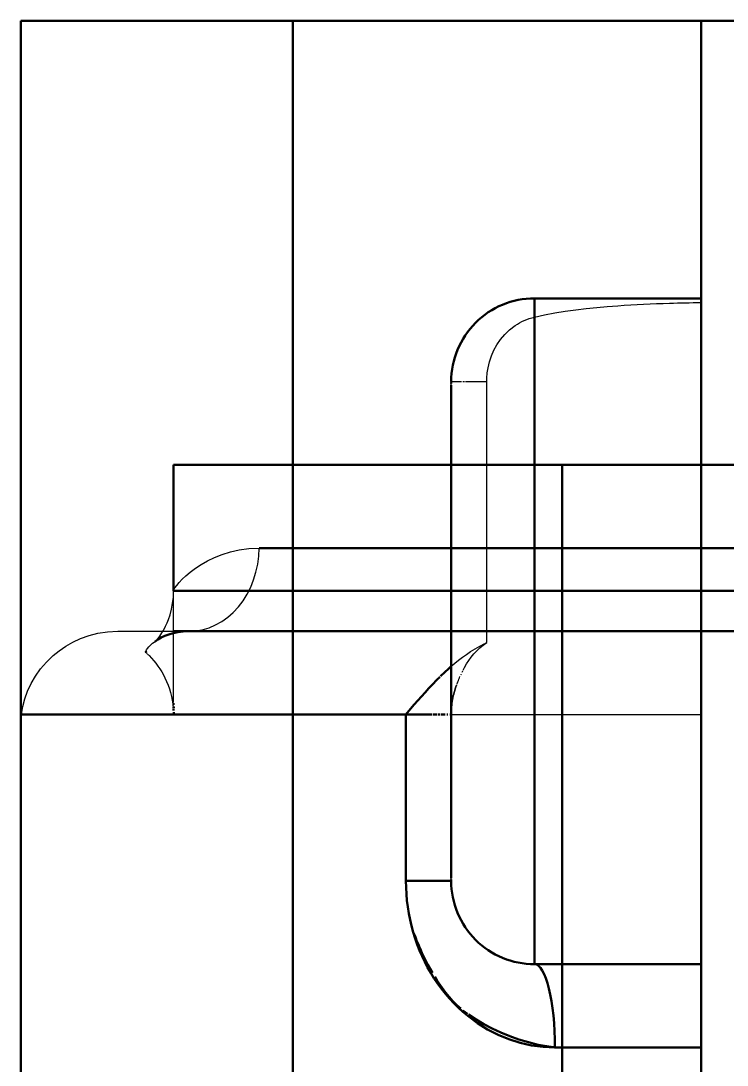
# Model space of a CAD drawing. Header units: millimetres. Extents: x -49 to 333, y -318 to 185.
# Drawn here: x 281.85 to 307.29, y 8.36 to 46 of the extents above; entities that cross this region are included whole.
import ezdxf

# ---------------------------------------------------------------- set-up
doc = ezdxf.new("R2010")
doc.units = ezdxf.units.MM
doc.layers.add('可见轮廓', color=7, linetype='Continuous', lineweight=50)
doc.layers.add('隐藏线', color=5, linetype='Continuous', lineweight=25)

msp = doc.modelspace()

# ---------------------------------------------------------------- linework, layer by layer
at = {"layer": '可见轮廓'}
for p, q in [((281.854, 46), (281.854, 46)), ((281.854, 46), (282.348, 46)), ((281.854, 33.5), (281.854, 46)), ((281.854, 21), (281.854, 46)), ((281.854, 46), (332.854, 46)), ((282.348, 46), (283.736, 46)), ((283.736, 46), (285.969, 46)), ((285.969, 46), (288.973, 46)), ((288.973, 46), (292.688, 46)), ((291.654, 24), (291.654, 46)), ((291.654, 46), (323.054, 46)), ((292.688, 46), (296.922, 46)), ((296.922, 46), (301.53, 46)), ((301.53, 46), (306.354, 46)), ((306.354, 36), (306.354, 46)), ((306.354, 46), (306.479, 46)), ((306.354, 46), (308.354, 46)), ((306.479, 46), (306.604, 46)), ((306.604, 46), (306.729, 46)), ((306.729, 46), (306.854, 46)), ((306.854, 46), (306.979, 46)), ((306.979, 46), (307.104, 46)), ((307.104, 46), (307.229, 46)), ((307.229, 46), (307.354, 46)), ((300.354, 36), (303.354, 36)), ((300.354, 35.755), (300.354, 36)), ((300.354, 35.069), (300.354, 35.755)), ((303.354, 36), (306.354, 36)), ((306.354, 35.85), (306.354, 36)), ((306.354, 12), (306.354, 36)), ((306.354, 35.324), (306.354, 36)), ((306.354, 35.974), (306.354, 35.993)), ((306.354, 35.942), (306.354, 35.974)), ((306.354, 35.942), (306.354, 35.898)), ((306.354, 35.841), (306.354, 35.898)), ((306.354, 33), (306.354, 35.85)), ((306.354, 35.841), (306.354, 35.771)), ((306.354, 35.69), (306.354, 35.771)), ((306.354, 35.69), (306.354, 35.596)), ((306.354, 35.596), (306.354, 34.927)), ((300.354, 33.966), (300.354, 35.069)), ((306.354, 34.927), (306.354, 33.974)), ((300.354, 32.485), (300.354, 33.966)), ((306.354, 33.974), (306.354, 32.759)), ((281.854, 21), (281.854, 33.5)), ((297.354, 32.998), (297.354, 33)), ((297.354, 32.949), (297.354, 32.967)), ((297.354, 32.926), (297.354, 32.949)), ((297.354, 32.459), (297.354, 32.869)), ((306.354, 32.759), (306.354, 31.312)), ((297.354, 31.797), (297.354, 32.459)), ((300.354, 30.659), (300.354, 32.485)), ((297.354, 30.901), (297.354, 31.797)), ((306.354, 31.312), (306.354, 29.658)), ((297.354, 29.798), (297.354, 30.901)), ((300.354, 28.585), (300.354, 30.659)), ((287.354, 30), (327.354, 30)), ((287.354, 25.456), (287.354, 30)), ((297.354, 28.506), (297.354, 29.798)), ((301.354, 30), (313.354, 30)), ((301.354, 24), (301.354, 30)), ((306.354, 29.658), (306.354, 27.857)), ((297.354, 27.082), (297.354, 28.506)), ((300.354, 26.339), (300.354, 28.585)), ((306.354, 25.955), (306.354, 27.857)), ((290.431, 27), (324.276, 27)), ((297.354, 25.566), (297.354, 27.082)), ((300.354, 24), (300.354, 26.339)), ((306.354, 25.955), (306.354, 24)), ((287.354, 25.456), (327.354, 25.456)), ((297.354, 24), (297.354, 25.566)), ((286.791, 23.704), (286.908, 23.77)), ((286.908, 23.77), (287.039, 23.831)), ((287.039, 23.831), (287.183, 23.886)), ((287.183, 23.886), (287.341, 23.933)), ((287.341, 23.933), (287.512, 23.969)), ((287.354, 24), (327.354, 24)), ((287.512, 23.969), (287.696, 23.992)), ((287.696, 23.992), (287.893, 24)), ((287.893, 24), (326.815, 24)), ((291.654, 2), (291.654, 24)), ((297.354, 22.434), (297.354, 24)), ((300.354, 21.661), (300.354, 24)), ((301.354, 24), (313.354, 24)), ((301.354, 2), (301.354, 24)), ((306.354, 24), (306.479, 24)), ((306.354, 23.812), (306.354, 24)), ((306.354, 23.624), (306.354, 23.812)), ((306.479, 24), (306.604, 24)), ((306.604, 24), (306.729, 24)), ((306.729, 24), (306.854, 24)), ((306.854, 24), (306.979, 24)), ((306.979, 24), (307.104, 24)), ((307.104, 24), (307.229, 24)), ((307.229, 24), (307.354, 24)), ((286.688, 23.636), (286.791, 23.704)), ((306.354, 23.436), (306.354, 23.624)), ((306.354, 23.249), (306.354, 23.436)), ((286.358, 23.282), (286.361, 23.228)), ((306.354, 23.061), (306.354, 23.249)), ((306.354, 22.874), (306.354, 23.061)), ((297.168, 22.57), (297.204, 22.604)), ((297.204, 22.604), (297.241, 22.637)), ((297.241, 22.637), (297.278, 22.67)), ((297.278, 22.67), (297.316, 22.703)), ((297.316, 22.703), (297.354, 22.737)), ((306.354, 22.687), (306.354, 22.874)), ((306.354, 22.5), (306.354, 22.687)), ((296.686, 22.094), (296.828, 22.241)), ((296.828, 22.241), (296.857, 22.27)), ((296.857, 22.27), (296.885, 22.299)), ((296.885, 22.299), (296.914, 22.327)), ((296.914, 22.327), (296.943, 22.356)), ((296.972, 22.384), (297.002, 22.413)), ((297.002, 22.413), (297.031, 22.442)), ((297.031, 22.442), (297.061, 22.47)), ((297.061, 22.47), (297.096, 22.504)), ((297.096, 22.504), (297.132, 22.537)), ((297.132, 22.537), (297.168, 22.57)), ((297.354, 20.918), (297.354, 22.434)), ((306.354, 20.761), (306.354, 22.5)), ((296.413, 21.799), (296.547, 21.947)), ((296.547, 21.947), (296.686, 22.094)), ((296.023, 21.355), (296.152, 21.505)), ((296.152, 21.505), (296.281, 21.652)), ((296.281, 21.652), (296.413, 21.799)), ((300.354, 19.415), (300.354, 21.661)), ((287.345, 21.202), (287.348, 21.173)), ((287.348, 21.173), (287.351, 21.144)), ((287.354, 21.404), (287.355, 21.346)), ((287.356, 21.288), (287.358, 21.231)), ((287.357, 21.087), (287.361, 21.058)), ((295.722, 21), (295.893, 21.202)), ((295.893, 21.202), (296.023, 21.355)), ((281.854, 21), (281.972, 21)), ((281.854, 11.5), (281.854, 21)), ((281.854, 2), (281.854, 21)), ((281.972, 21), (282.305, 21)), ((282.305, 21), (282.852, 21)), ((282.852, 21), (283.608, 21)), ((283.608, 21), (284.583, 21)), ((284.583, 21), (285.751, 21)), ((285.751, 21), (287.104, 21)), ((287.104, 21), (288.629, 21)), ((287.361, 21.058), (287.365, 21.029)), ((287.365, 21.029), (287.369, 21)), ((288.629, 21), (289.407, 21)), ((289.407, 21), (290.219, 21)), ((290.219, 21), (291.064, 21)), ((291.064, 21), (291.939, 21)), ((291.939, 21), (292.845, 21)), ((292.845, 21), (293.779, 21)), ((293.779, 21), (294.739, 21)), ((294.739, 21), (295.722, 21)), ((295.722, 21), (295.849, 21)), ((295.722, 18), (295.722, 21)), ((295.849, 21), (295.972, 21)), ((295.972, 21), (296.092, 21)), ((296.092, 21), (296.208, 21)), ((296.208, 21), (296.319, 21)), ((296.319, 21), (296.426, 21)), ((296.426, 21), (296.528, 21)), ((296.528, 21), (296.625, 21)), ((296.625, 21), (296.664, 21)), ((296.703, 21), (296.741, 21)), ((296.741, 21), (296.777, 21)), ((296.777, 21), (296.813, 21)), ((296.813, 21), (296.848, 21)), ((296.881, 21), (296.914, 21)), ((296.914, 21), (296.956, 21)), ((296.996, 21), (297.035, 21)), ((297.035, 21), (297.071, 21)), ((297.071, 21), (297.105, 21)), ((297.105, 21), (297.137, 21)), ((297.195, 21), (297.214, 21)), ((297.214, 21), (297.232, 21)), ((297.303, 21), (297.314, 21)), ((297.314, 21), (297.323, 21)), ((297.354, 19.494), (297.354, 20.918)), ((306.354, 19.094), (306.354, 20.761)), ((297.354, 18.202), (297.354, 19.494)), ((300.354, 17.341), (300.354, 19.415)), ((306.354, 17.532), (306.354, 19.094)), ((297.354, 17.099), (297.354, 18.202)), ((295.722, 15), (295.722, 18)), ((300.354, 15.515), (300.354, 17.341)), ((306.354, 16.107), (306.354, 17.532)), ((297.354, 16.203), (297.354, 17.099)), ((297.354, 15.541), (297.354, 16.203)), ((306.354, 14.865), (306.354, 16.107)), ((297.354, 15.131), (297.354, 15.541)), ((300.354, 14.034), (300.354, 15.515)), ((297.354, 15.101), (297.354, 15.131)), ((295.722, 15), (295.727, 14.765)), ((295.722, 15), (295.902, 15)), ((295.727, 14.765), (295.739, 14.53)), ((295.902, 15), (296.074, 15)), ((296.074, 15), (296.239, 15)), ((296.239, 15), (296.394, 15)), ((296.394, 15), (296.54, 15)), ((296.54, 15), (296.675, 15)), ((296.675, 15), (296.8, 15)), ((296.8, 15), (296.914, 15)), ((296.914, 15), (297.015, 15)), ((297.015, 15), (297.103, 15)), ((297.103, 15), (297.179, 15)), ((297.179, 15), (297.242, 15)), ((297.242, 15), (297.29, 15)), ((297.29, 15), (297.325, 15)), ((297.354, 15.033), (297.354, 15.051)), ((297.354, 15.019), (297.354, 15.033)), ((306.354, 13.821), (306.354, 14.865)), ((295.739, 14.53), (295.761, 14.296)), ((295.761, 14.296), (295.79, 14.063)), ((295.79, 14.063), (295.827, 13.833)), ((300.354, 12.931), (300.354, 14.034)), ((295.827, 13.833), (295.872, 13.604)), ((295.872, 13.604), (295.925, 13.378)), ((306.354, 12.995), (306.354, 13.821)), ((295.925, 13.378), (295.986, 13.155)), ((295.986, 13.155), (296.054, 12.932)), ((295.986, 13.155), (296.02, 13.083)), ((296.02, 13.083), (296.05, 13.009)), ((296.05, 13.009), (296.079, 12.934)), ((296.054, 12.932), (296.13, 12.714)), ((296.079, 12.934), (296.109, 12.86)), ((296.109, 12.86), (296.139, 12.786)), ((300.354, 12.245), (300.354, 12.931)), ((306.354, 12.404), (306.354, 12.995)), ((296.13, 12.714), (296.214, 12.499)), ((296.139, 12.786), (296.17, 12.712)), ((296.17, 12.712), (296.201, 12.638)), ((296.201, 12.638), (296.233, 12.564)), ((296.214, 12.499), (296.304, 12.289)), ((296.233, 12.564), (296.299, 12.416)), ((296.299, 12.416), (296.368, 12.268)), ((296.304, 12.289), (296.401, 12.084)), ((296.368, 12.268), (296.44, 12.121)), ((296.401, 12.084), (296.505, 11.884)), ((296.44, 12.121), (296.516, 11.975)), ((300.354, 12), (300.354, 12.245)), ((306.354, 12.31), (306.354, 12.404)), ((306.354, 12.229), (306.354, 12.31)), ((306.354, 12.159), (306.354, 12.229)), ((306.354, 12.102), (306.354, 12.159)), ((306.354, 12.058), (306.354, 12.102)), ((306.354, 12.026), (306.354, 12.058)), ((296.505, 11.884), (296.616, 11.689)), ((296.516, 11.975), (296.594, 11.83)), ((296.594, 11.83), (296.676, 11.687)), ((296.616, 11.689), (296.733, 11.5)), ((300.354, 12), (300.426, 11.986)), ((300.354, 12), (303.354, 12)), ((300.426, 11.986), (300.498, 11.942)), ((300.498, 11.942), (300.568, 11.871)), ((300.568, 11.871), (300.636, 11.772)), ((300.636, 11.772), (300.701, 11.646)), ((303.354, 12), (306.354, 12)), ((306.354, 12), (306.354, 12.007)), ((306.354, 11.939), (306.354, 11.984)), ((306.354, 11.867), (306.354, 11.939)), ((306.354, 11.772), (306.354, 11.867)), ((306.354, 11.647), (306.354, 11.772)), ((281.854, 2), (281.854, 11.5)), ((296.733, 11.5), (296.863, 11.305)), ((296.762, 11.544), (296.852, 11.403)), ((296.852, 11.403), (296.908, 11.318)), ((296.863, 11.305), (297, 11.117)), ((296.908, 11.318), (296.967, 11.233)), ((300.701, 11.646), (300.763, 11.494)), ((300.763, 11.494), (300.821, 11.319)), ((300.821, 11.319), (300.875, 11.121)), ((306.354, 11.492), (306.354, 11.647)), ((306.354, 11.313), (306.354, 11.492)), ((306.354, 11.121), (306.354, 11.313)), ((296.967, 11.233), (297.027, 11.148)), ((297, 11.117), (297.144, 10.936)), ((297.027, 11.148), (297.088, 11.065)), ((297.088, 11.065), (297.151, 10.982)), ((297.144, 10.936), (297.294, 10.761)), ((297.151, 10.982), (297.216, 10.9)), ((300.875, 11.121), (300.924, 10.903)), ((306.354, 10.907), (306.354, 11.121)), ((297.216, 10.9), (297.283, 10.819)), ((297.283, 10.819), (297.353, 10.738)), ((297.294, 10.761), (297.449, 10.594)), ((297.353, 10.738), (297.417, 10.668)), ((297.417, 10.668), (297.484, 10.598)), ((297.449, 10.594), (297.61, 10.434)), ((297.484, 10.598), (297.553, 10.53)), ((300.924, 10.903), (300.967, 10.667)), ((300.967, 10.667), (301.004, 10.414)), ((306.354, 10.665), (306.354, 10.907)), ((306.354, 10.408), (306.354, 10.665)), ((297.553, 10.53), (297.625, 10.463)), ((297.61, 10.434), (297.777, 10.282)), ((297.625, 10.463), (297.7, 10.398)), ((297.777, 10.335), (297.856, 10.274)), ((297.777, 10.282), (297.949, 10.137)), ((297.856, 10.274), (297.938, 10.213)), ((297.938, 10.213), (297.943, 10.21)), ((297.979, 10.185), (298.25, 10.005)), ((301.004, 10.414), (301.035, 10.148)), ((306.354, 10.148), (306.354, 10.408)), ((297.949, 10.137), (298.297, 9.879)), ((298.25, 10.005), (298.534, 9.836)), ((298.297, 9.879), (298.662, 9.652)), ((298.534, 9.836), (298.832, 9.68)), ((301.035, 10.148), (301.059, 9.871)), ((301.059, 9.871), (301.077, 9.585)), ((306.354, 9.877), (306.354, 10.148)), ((306.354, 9.585), (306.354, 9.877)), ((298.662, 9.652), (299.042, 9.457)), ((298.832, 9.68), (299.141, 9.535)), ((299.042, 9.457), (299.434, 9.295)), ((299.141, 9.535), (299.462, 9.404)), ((301.077, 9.585), (301.087, 9.294)), ((306.354, 9.288), (306.354, 9.585)), ((299.434, 9.295), (299.837, 9.168)), ((299.462, 9.404), (299.795, 9.287)), ((299.795, 9.287), (300.137, 9.185)), ((299.837, 9.168), (300.249, 9.075)), ((300.137, 9.185), (300.49, 9.1)), ((300.249, 9.075), (300.667, 9.019)), ((300.49, 9.1), (300.566, 9.084)), ((300.566, 9.084), (300.643, 9.069)), ((300.643, 9.069), (300.72, 9.055)), ((300.72, 9.055), (300.798, 9.042)), ((300.798, 9.042), (300.876, 9.029)), ((301.087, 9.294), (301.091, 9)), ((306.354, 9), (306.354, 9.288)), ((300.667, 9.019), (301.091, 9)), ((300.876, 9.029), (300.954, 9.018)), ((300.954, 9.018), (301.029, 9.008)), ((301.029, 9.008), (301.091, 9)), ((301.091, 9), (301.421, 9)), ((301.421, 9), (301.751, 9)), ((301.751, 9), (302.083, 9)), ((302.083, 9), (302.416, 9)), ((302.416, 9), (302.749, 9)), ((302.749, 9), (303.084, 9)), ((303.084, 9), (303.419, 9)), ((303.419, 9), (303.755, 9)), ((303.755, 9), (304.078, 9)), ((304.078, 9), (304.402, 9)), ((304.402, 9), (304.726, 9)), ((304.726, 9), (305.051, 9)), ((305.051, 9), (305.376, 9)), ((305.376, 9), (305.702, 9)), ((305.702, 9), (306.028, 9)), ((306.028, 9), (306.354, 9)), ((306.354, 2), (306.354, 9))]:
    msp.add_line(p, q, dxfattribs=at)
for centre, start, end in [((300.354, 33), 90, 135), ((300.354, 33), 90, 135), ((300.354, 33), 135, 180), ((300.354, 33), 135, 180), ((300.354, 15), 180, -135), ((300.354, 15), -135, -90)]:
    msp.add_arc(centre, 3, start, end, dxfattribs=at)
at = {"layer": '隐藏线'}
for p, q in [((281.854, 46), (282.375, 46)), ((282.375, 46), (283.835, 46)), ((283.835, 46), (286.18, 46)), ((286.18, 46), (289.326, 46)), ((289.326, 46), (293.207, 46)), ((291.654, 46), (291.949, 46)), ((291.654, 46), (291.654, 46)), ((291.654, 35), (291.654, 46)), ((291.949, 46), (292.776, 46)), ((292.776, 46), (294.109, 46)), ((293.207, 46), (297.613, 46)), ((294.109, 46), (295.904, 46)), ((295.904, 46), (298.129, 46)), ((297.613, 46), (302.386, 46)), ((298.129, 46), (300.669, 46)), ((300.669, 46), (303.441, 46)), ((302.386, 46), (307.354, 46)), ((303.441, 46), (306.354, 46)), ((306.354, 35), (306.354, 46)), ((300.354, 35.956), (300.354, 35.975)), ((300.354, 35.931), (300.354, 35.956)), ((300.354, 35.866), (300.354, 35.901)), ((300.354, 35.826), (300.354, 35.866)), ((300.354, 35.78), (300.354, 35.826)), ((300.354, 35.729), (300.354, 35.78)), ((303.587, 35.751), (303.82, 35.765)), ((303.82, 35.765), (304.053, 35.778)), ((304.053, 35.778), (304.286, 35.79)), ((304.286, 35.79), (304.519, 35.801)), ((304.519, 35.801), (304.753, 35.81)), ((304.753, 35.81), (304.986, 35.818)), ((304.986, 35.818), (305.22, 35.826)), ((305.22, 35.826), (305.361, 35.83)), ((305.361, 35.83), (305.502, 35.834)), ((305.502, 35.834), (305.644, 35.837)), ((305.644, 35.837), (305.785, 35.84)), ((305.785, 35.84), (305.927, 35.843)), ((305.927, 35.843), (306.069, 35.846)), ((306.069, 35.846), (306.211, 35.848)), ((306.211, 35.848), (306.354, 35.85)), ((306.354, 35.85), (306.354, 36)), ((306.354, 35.997), (306.354, 36)), ((306.354, 35.941), (306.354, 35.962)), ((306.354, 35.915), (306.354, 35.941)), ((306.354, 35.85), (306.354, 35.885)), ((306.354, 35.782), (306.354, 35.85)), ((306.354, 22.5), (306.354, 35.85)), ((306.354, 35.703), (306.354, 35.782)), ((300.354, 35.674), (300.354, 35.729)), ((300.354, 35.613), (300.354, 35.674)), ((300.354, 35.548), (300.354, 35.613)), ((300.354, 35.477), (300.354, 35.548)), ((300.354, 35.403), (300.354, 35.477)), ((300.354, 35.324), (300.719, 35.403)), ((300.354, 35.324), (300.354, 35.403)), ((300.719, 35.403), (301.089, 35.472)), ((301.089, 35.472), (301.462, 35.533)), ((301.462, 35.533), (301.838, 35.586)), ((301.838, 35.586), (302.215, 35.631)), ((302.215, 35.631), (302.594, 35.671)), ((302.594, 35.671), (302.974, 35.705)), ((302.974, 35.705), (303.354, 35.735)), ((303.354, 35.735), (303.587, 35.751)), ((306.354, 35.612), (306.354, 35.703)), ((306.354, 35.51), (306.354, 35.612)), ((306.354, 35.397), (306.354, 35.51)), ((306.354, 35.274), (306.354, 35.397)), ((299.459, 34.868), (299.66, 35.02)), ((299.66, 35.02), (299.737, 35.07)), ((299.737, 35.07), (299.816, 35.117)), ((299.816, 35.117), (299.899, 35.16)), ((299.899, 35.16), (299.985, 35.2)), ((299.985, 35.2), (300.074, 35.237)), ((300.074, 35.237), (300.165, 35.27)), ((300.165, 35.27), (300.258, 35.299)), ((300.258, 35.299), (300.354, 35.324)), ((306.354, 35.142), (306.354, 35.274)), ((306.354, 35), (306.354, 35.142)), ((291.654, 24), (291.654, 35)), ((299.13, 34.517), (299.283, 34.699)), ((299.283, 34.699), (299.459, 34.868)), ((306.354, 34.788), (306.354, 35)), ((306.354, 24), (306.354, 35)), ((306.354, 34.561), (306.354, 34.788)), ((298.89, 34.127), (298.999, 34.326)), ((298.999, 34.326), (299.13, 34.517)), ((306.354, 34.321), (306.354, 34.561)), ((306.354, 34.07), (306.354, 34.321)), ((298.73, 33.713), (298.8, 33.922)), ((298.8, 33.922), (298.89, 34.127)), ((306.354, 33.811), (306.354, 34.07)), ((298.668, 33.438), (298.679, 33.5)), ((298.679, 33.5), (298.73, 33.713)), ((306.354, 33.544), (306.354, 33.811)), ((306.354, 33.273), (306.354, 33.544)), ((298.632, 33.063), (298.634, 33.125)), ((298.634, 33.125), (298.638, 33.188)), ((298.638, 33.188), (298.643, 33.251)), ((298.643, 33.251), (298.65, 33.313)), ((298.65, 33.313), (298.658, 33.376)), ((298.658, 33.376), (298.668, 33.438)), ((306.354, 33), (306.354, 33.273)), ((297.354, 27), (297.354, 33)), ((297.376, 33), (297.403, 33)), ((297.403, 33), (297.44, 33)), ((297.44, 33), (297.488, 33)), ((297.488, 33), (297.546, 33)), ((297.546, 33), (297.614, 33)), ((297.614, 33), (297.692, 33)), ((297.692, 33), (297.719, 33)), ((297.774, 33), (297.803, 33)), ((297.803, 33), (297.832, 33)), ((297.863, 33), (297.895, 33)), ((297.895, 33), (297.927, 33)), ((297.927, 33), (298.002, 33)), ((298.002, 33), (298.081, 33)), ((298.081, 33), (298.164, 33)), ((298.164, 33), (298.25, 33)), ((298.25, 33), (298.341, 33)), ((298.341, 33), (298.434, 33)), ((298.434, 33), (298.531, 33)), ((298.531, 33), (298.631, 33)), ((298.631, 33), (298.632, 33.063)), ((298.631, 27), (298.631, 33)), ((306.354, 24), (306.354, 33)), ((287.354, 27), (287.354, 30)), ((287.354, 27.728), (287.354, 30)), ((287.354, 30), (287.761, 30)), ((287.761, 30), (288.905, 30)), ((288.905, 30), (290.744, 30)), ((290.744, 30), (293.212, 30)), ((293.212, 30), (296.256, 30)), ((296.256, 30), (299.712, 30)), ((299.712, 30), (303.456, 30)), ((301.354, 30), (301.476, 30)), ((301.354, 27), (301.354, 30)), ((301.476, 30), (301.819, 30)), ((301.819, 30), (302.371, 30)), ((302.371, 30), (303.111, 30)), ((303.111, 30), (304.025, 30)), ((303.456, 30), (307.354, 30)), ((304.025, 30), (305.061, 30)), ((305.061, 30), (306.185, 30)), ((306.185, 30), (307.354, 30)), ((287.354, 27), (287.354, 27.728)), ((287.354, 24), (287.354, 27)), ((287.354, 25.456), (287.354, 27)), ((288.826, 26.662), (289.101, 26.772)), ((289.101, 26.772), (289.4, 26.866)), ((289.4, 26.866), (289.721, 26.937)), ((289.721, 26.937), (290.065, 26.984)), ((290.065, 26.984), (290.431, 27)), ((290.419, 26.706), (290.431, 27)), ((297.354, 24), (297.354, 27)), ((297.354, 26.939), (297.354, 27)), ((297.354, 26.993), (297.354, 27)), ((297.354, 27), (301.854, 27)), ((297.354, 26.767), (297.354, 26.939)), ((297.354, 26.893), (297.354, 26.939)), ((297.354, 26.761), (297.354, 26.833)), ((297.354, 26.492), (297.354, 26.767)), ((297.354, 26.677), (297.354, 26.761)), ((298.631, 23.598), (298.631, 27)), ((301.354, 24), (301.354, 27)), ((301.854, 27), (306.354, 27)), ((306.354, 26.939), (306.354, 27)), ((306.354, 27), (306.354, 26.939)), ((306.354, 26.767), (306.354, 26.939)), ((306.354, 26.492), (306.354, 26.767)), ((306.354, 26.767), (306.354, 26.492)), ((288.138, 26.272), (288.344, 26.408)), ((288.344, 26.408), (288.573, 26.539)), ((288.573, 26.539), (288.826, 26.662)), ((290.322, 26.129), (290.383, 26.415)), ((290.383, 26.415), (290.419, 26.706)), ((297.354, 26.58), (297.354, 26.677)), ((297.354, 26.36), (297.354, 26.58)), ((297.354, 26.121), (297.354, 26.492)), ((297.354, 26.101), (297.354, 26.36)), ((306.354, 26.121), (306.354, 26.492)), ((287.662, 25.873), (287.797, 26.001)), ((287.797, 26.001), (287.956, 26.135)), ((287.956, 26.135), (288.138, 26.272)), ((290.238, 25.852), (290.322, 26.129)), ((297.354, 25.665), (297.354, 26.121)), ((297.354, 25.808), (297.354, 26.101)), ((306.354, 25.665), (306.354, 26.121)), ((306.354, 26.121), (306.354, 25.665)), ((287.404, 25.565), (287.465, 25.652)), ((287.465, 25.652), (287.552, 25.756)), ((287.552, 25.756), (287.662, 25.873)), ((290.132, 25.586), (290.238, 25.852)), ((297.354, 25.485), (297.354, 25.808)), ((297.354, 25.146), (297.354, 25.665)), ((306.354, 25.146), (306.354, 25.665)), ((287.32, 25.011), (287.345, 25.231)), ((287.345, 25.231), (287.354, 25.456)), ((287.354, 25.456), (287.366, 25.498)), ((287.354, 25.327), (287.354, 25.456)), ((287.354, 25.195), (287.354, 25.327)), ((287.366, 25.498), (287.404, 25.565)), ((289.855, 25.097), (290.004, 25.333)), ((290.004, 25.333), (290.132, 25.586)), ((297.354, 25.135), (297.354, 25.485)), ((287.28, 24.797), (287.32, 25.011)), ((287.354, 25.058), (287.354, 25.195)), ((287.354, 24.917), (287.354, 25.058)), ((287.354, 24.772), (287.354, 24.917)), ((289.503, 24.681), (289.688, 24.879)), ((289.688, 24.879), (289.855, 25.097)), ((297.354, 24.585), (297.354, 25.146)), ((297.354, 24.767), (297.354, 25.135)), ((306.354, 24.585), (306.354, 25.146)), ((287.166, 24.419), (287.226, 24.594)), ((287.226, 24.594), (287.28, 24.797)), ((287.354, 24.624), (287.354, 24.772)), ((287.354, 24.472), (287.354, 24.624)), ((287.354, 24.316), (287.354, 24.472)), ((289.09, 24.354), (289.303, 24.506)), ((289.303, 24.506), (289.503, 24.681)), ((297.354, 24.387), (297.354, 24.767)), ((297.354, 24), (297.354, 24.585)), ((306.354, 24), (306.354, 24.585)), ((286.978, 24.019), (287.022, 24.099)), ((287.022, 24.099), (287.065, 24.185)), ((287.065, 24.185), (287.099, 24.256)), ((287.099, 24.256), (287.121, 24.308)), ((287.121, 24.308), (287.144, 24.363)), ((287.144, 24.363), (287.166, 24.419)), ((287.354, 24.278), (287.354, 24.316)), ((287.354, 24.238), (287.354, 24.278)), ((287.354, 24.199), (287.354, 24.238)), ((287.354, 24.12), (287.354, 24.16)), ((287.354, 24.08), (287.354, 24.12)), ((288.388, 24.058), (288.63, 24.129)), ((288.63, 24.129), (288.864, 24.228)), ((288.864, 24.228), (289.09, 24.354)), ((297.354, 24), (297.354, 24.387)), ((283.726, 23.606), (284.005, 23.735)), ((284.005, 23.735), (284.307, 23.843)), ((284.307, 23.843), (284.63, 23.926)), ((284.63, 23.926), (284.976, 23.981)), ((284.976, 23.981), (285.343, 24)), ((285.343, 24), (287.211, 24)), ((285.343, 24), (286.618, 24)), ((286.618, 24), (287.619, 24)), ((286.748, 23.684), (286.853, 23.822)), ((286.793, 23.695), (286.824, 23.715)), ((286.824, 23.715), (286.914, 23.766)), ((286.853, 23.822), (286.936, 23.949)), ((286.914, 23.766), (287.023, 23.82)), ((286.936, 23.949), (286.978, 24.019)), ((287.023, 23.82), (287.137, 23.867)), ((287.137, 23.867), (287.258, 23.909)), ((287.211, 24), (289.412, 24)), ((287.258, 23.909), (287.393, 23.944)), ((287.354, 24.04), (287.354, 24.08)), ((287.354, 24), (287.354, 24.04)), ((287.354, 24), (287.761, 24)), ((287.354, 22.731), (287.354, 24)), ((287.354, 23.913), (287.354, 23.957)), ((287.354, 23.869), (287.354, 23.913)), ((287.354, 23.825), (287.354, 23.869)), ((287.354, 23.781), (287.354, 23.825)), ((287.354, 23.737), (287.354, 23.781)), ((287.354, 23.692), (287.354, 23.737)), ((287.393, 23.944), (287.541, 23.973)), ((287.541, 23.973), (287.707, 23.993)), ((287.619, 24), (287.893, 24)), ((287.707, 23.993), (287.893, 24)), ((287.761, 24), (288.905, 24)), ((287.893, 24), (288.142, 24.014)), ((287.893, 24), (289.598, 24)), ((288.142, 24.014), (288.388, 24.058)), ((288.905, 24), (290.744, 24)), ((289.412, 24), (291.91, 24)), ((289.598, 24), (291.577, 24)), ((290.744, 24), (293.212, 24)), ((291.577, 24), (293.802, 24)), ((291.654, 24), (291.949, 24)), ((291.654, 13), (291.654, 24)), ((291.91, 24), (294.666, 24)), ((291.949, 24), (292.776, 24)), ((292.776, 24), (294.109, 24)), ((293.212, 24), (296.256, 24)), ((293.802, 24), (296.24, 24)), ((294.109, 24), (295.904, 24)), ((294.666, 24), (297.651, 24)), ((295.904, 24), (298.129, 24)), ((296.24, 24), (298.864, 24)), ((296.256, 24), (299.712, 24)), ((297.354, 21), (297.354, 24)), ((297.354, 23.613), (297.354, 24)), ((297.354, 23.415), (297.354, 24)), ((297.651, 24), (300.793, 24)), ((298.129, 24), (300.669, 24)), ((298.864, 24), (301.619, 24)), ((299.712, 24), (303.456, 24)), ((300.669, 24), (303.441, 24)), ((300.793, 24), (304.045, 24)), ((301.354, 24), (301.476, 24)), ((301.354, 13), (301.354, 24)), ((301.476, 24), (301.819, 24)), ((301.619, 24), (304.463, 24)), ((301.819, 24), (302.371, 24)), ((302.371, 24), (303.111, 24)), ((303.111, 24), (304.025, 24)), ((303.441, 24), (306.354, 24)), ((303.456, 24), (307.354, 24)), ((304.025, 24), (305.061, 24)), ((304.045, 24), (307.354, 24)), ((304.463, 24), (307.354, 24)), ((305.061, 24), (306.185, 24)), ((306.185, 24), (307.354, 24)), ((306.354, 18.925), (306.354, 24)), ((306.354, 23.804), (306.354, 24)), ((306.354, 23.608), (306.354, 23.804)), ((283.23, 23.297), (283.468, 23.459)), ((283.468, 23.459), (283.726, 23.606)), ((286.378, 23.326), (286.412, 23.378)), ((286.412, 23.378), (286.46, 23.437)), ((286.46, 23.437), (286.522, 23.501)), ((286.522, 23.501), (286.598, 23.568)), ((286.598, 23.568), (286.688, 23.636)), ((286.682, 23.613), (286.697, 23.627)), ((286.692, 23.622), (286.704, 23.631)), ((286.697, 23.627), (286.748, 23.684)), ((286.704, 23.631), (286.721, 23.644)), ((286.721, 23.644), (286.741, 23.659)), ((286.741, 23.659), (286.765, 23.676)), ((287.354, 23.648), (287.354, 23.692)), ((287.354, 23.59), (287.354, 23.648)), ((287.354, 23.533), (287.354, 23.59)), ((287.354, 23.475), (287.354, 23.533)), ((287.354, 23.417), (287.354, 23.475)), ((287.354, 23.359), (287.354, 23.417)), ((287.354, 23.3), (287.354, 23.359)), ((297.354, 23.233), (297.354, 23.613)), ((297.354, 22.854), (297.354, 23.415)), ((298.053, 23.27), (298.214, 23.371)), ((298.214, 23.371), (298.383, 23.469)), ((298.272, 23.298), (298.383, 23.404)), ((298.383, 23.469), (298.559, 23.563)), ((298.383, 23.404), (298.503, 23.505)), ((298.503, 23.505), (298.631, 23.598)), ((298.586, 23.576), (298.595, 23.581)), ((298.595, 23.581), (298.604, 23.585)), ((298.622, 23.594), (298.631, 23.598)), ((306.354, 23.415), (306.354, 23.608)), ((306.354, 23.224), (306.354, 23.415)), ((282.771, 22.889), (283.012, 23.121)), ((283.012, 23.121), (283.23, 23.297)), ((286.353, 23.249), (286.358, 23.282)), ((286.358, 23.282), (286.378, 23.326)), ((286.376, 23.215), (286.39, 23.202)), ((286.39, 23.202), (286.404, 23.189)), ((286.418, 23.175), (286.432, 23.162)), ((286.432, 23.162), (286.446, 23.149)), ((286.46, 23.135), (286.474, 23.121)), ((286.474, 23.121), (286.559, 23.032)), ((286.559, 23.032), (286.64, 22.94)), ((287.354, 23.241), (287.354, 23.3)), ((287.354, 23.182), (287.354, 23.241)), ((287.354, 23.126), (287.354, 23.182)), ((287.354, 23.07), (287.354, 23.126)), ((287.354, 23.014), (287.354, 23.07)), ((287.354, 22.958), (287.354, 23.014)), ((297.354, 22.865), (297.354, 23.233)), ((297.616, 22.954), (297.755, 23.061)), ((297.755, 23.061), (297.901, 23.166)), ((297.901, 23.166), (298.053, 23.27)), ((297.988, 22.948), (298.075, 23.069)), ((298.075, 23.069), (298.17, 23.186)), ((298.17, 23.186), (298.272, 23.298)), ((306.354, 23.036), (306.354, 23.224)), ((306.354, 22.852), (306.354, 23.036)), ((282.375, 22.386), (282.559, 22.643)), ((282.559, 22.643), (282.771, 22.889)), ((286.64, 22.94), (286.718, 22.845)), ((286.718, 22.845), (286.792, 22.746)), ((286.792, 22.746), (286.861, 22.644)), ((286.861, 22.644), (286.926, 22.54)), ((287.354, 22.901), (287.354, 22.958)), ((287.354, 22.845), (287.354, 22.901)), ((287.354, 22.788), (287.354, 22.845)), ((287.354, 22.731), (287.354, 22.788)), ((287.354, 22.575), (287.354, 22.731)), ((287.354, 21.461), (287.354, 22.731)), ((297.354, 22.515), (297.354, 22.865)), ((297.354, 22.335), (297.354, 22.854)), ((297.354, 22.737), (297.483, 22.846)), ((297.483, 22.846), (297.616, 22.954)), ((297.781, 22.599), (297.794, 22.624)), ((297.794, 22.624), (297.808, 22.649)), ((297.808, 22.649), (297.821, 22.675)), ((297.821, 22.675), (297.835, 22.7)), ((297.835, 22.7), (297.908, 22.824)), ((297.908, 22.824), (297.988, 22.948)), ((306.354, 22.673), (306.354, 22.852)), ((306.354, 22.5), (306.354, 22.673)), ((282.22, 22.119), (282.375, 22.386)), ((286.926, 22.54), (286.987, 22.433)), ((286.987, 22.433), (287.044, 22.324)), ((287.044, 22.324), (287.104, 22.194)), ((287.354, 22.419), (287.354, 22.575)), ((287.354, 22.261), (287.354, 22.419)), ((287.354, 22.102), (287.354, 22.261)), ((297.354, 22.192), (297.354, 22.515)), ((297.354, 21.879), (297.354, 22.335)), ((297.593, 22.178), (297.611, 22.223)), ((297.611, 22.223), (297.629, 22.269)), ((297.629, 22.269), (297.649, 22.316)), ((297.649, 22.316), (297.67, 22.365)), ((297.697, 22.425), (297.702, 22.436)), ((297.702, 22.436), (297.707, 22.446)), ((297.707, 22.446), (297.712, 22.457)), ((297.744, 22.525), (297.756, 22.549)), ((297.756, 22.549), (297.768, 22.574)), ((306.354, 18.925), (306.354, 22.5)), ((306.354, 22.175), (306.354, 22.5)), ((281.993, 21.566), (282.093, 21.845)), ((282.093, 21.845), (282.22, 22.119)), ((287.104, 22.194), (287.157, 22.062)), ((287.157, 22.062), (287.204, 21.928)), ((287.204, 21.928), (287.245, 21.791)), ((287.354, 21.943), (287.354, 22.102)), ((287.354, 21.783), (287.354, 21.943)), ((297.354, 21.899), (297.354, 22.192)), ((297.354, 21.64), (297.354, 21.899)), ((297.354, 21.508), (297.354, 21.879)), ((297.462, 21.799), (297.481, 21.864)), ((297.481, 21.864), (297.501, 21.928)), ((297.501, 21.928), (297.523, 21.992)), ((297.523, 21.992), (297.546, 22.055)), ((297.56, 22.094), (297.576, 22.136)), ((297.576, 22.136), (297.593, 22.178)), ((306.354, 21.88), (306.354, 22.175)), ((306.354, 21.621), (306.354, 21.88)), ((306.354, 21.88), (306.354, 21.621)), ((281.92, 21.284), (281.993, 21.566)), ((287.245, 21.791), (287.28, 21.653)), ((287.28, 21.653), (287.307, 21.513)), ((287.307, 21.513), (287.328, 21.372)), ((287.354, 21.622), (287.354, 21.783)), ((287.354, 21.461), (287.354, 21.622)), ((287.354, 21.447), (287.354, 21.461)), ((297.354, 21.42), (297.354, 21.64)), ((297.354, 21.233), (297.354, 21.508)), ((297.381, 21.403), (297.391, 21.47)), ((297.391, 21.47), (297.402, 21.536)), ((297.402, 21.536), (297.415, 21.602)), ((297.415, 21.602), (297.429, 21.668)), ((297.429, 21.668), (297.445, 21.734)), ((297.445, 21.734), (297.462, 21.799)), ((306.354, 21.402), (306.354, 21.621)), ((281.874, 21), (281.92, 21.284)), ((287.328, 21.372), (287.343, 21.231)), ((287.344, 21.245), (287.345, 21.259)), ((287.348, 21.173), (287.349, 21.159)), ((287.349, 21.159), (287.351, 21.144)), ((287.35, 21.331), (287.351, 21.346)), ((287.351, 21.346), (287.352, 21.36)), ((287.354, 21.432), (287.354, 21.447)), ((287.354, 21.375), (287.355, 21.346)), ((287.357, 21.26), (287.358, 21.231)), ((297.354, 21.167), (297.354, 21.239)), ((297.355, 21.067), (297.357, 21.135)), ((297.357, 21.135), (297.361, 21.202)), ((297.361, 21.202), (297.366, 21.269)), ((297.366, 21.269), (297.373, 21.336)), ((297.373, 21.336), (297.381, 21.403)), ((306.354, 21.23), (306.354, 21.402)), ((306.354, 21.402), (306.354, 21.23)), ((306.354, 21.104), (306.354, 21.23)), ((306.354, 21.027), (306.354, 21.104)), ((281.869, 21), (281.874, 21)), ((287.359, 21.072), (287.361, 21.058)), ((287.361, 21.058), (287.363, 21.043)), ((287.367, 21.014), (287.369, 21)), ((297.354, 21), (297.355, 21.067)), ((297.354, 21.007), (297.354, 21.027)), ((297.354, 18), (297.354, 21)), ((297.354, 21), (301.854, 21)), ((301.854, 21), (306.354, 21)), ((306.354, 21), (306.354, 21.027)), ((306.354, 9), (306.354, 18.925)), ((306.354, 13), (306.354, 18.925)), ((297.354, 15), (297.354, 18)), ((297.354, 15), (297.369, 14.701)), ((297.369, 14.701), (297.415, 14.405)), ((297.415, 14.405), (297.489, 14.117)), ((297.489, 14.117), (297.589, 13.839)), ((297.589, 13.839), (297.716, 13.574)), ((297.716, 13.574), (297.867, 13.324)), ((297.867, 13.324), (298.04, 13.092)), ((291.654, 2), (291.654, 13)), ((298.04, 13.092), (298.233, 12.879)), ((298.252, 12.861), (298.255, 12.858)), ((298.255, 12.858), (298.472, 12.665)), ((301.354, 2), (301.354, 13)), ((306.354, 2), (306.354, 13)), ((298.472, 12.665), (298.706, 12.495)), ((298.706, 12.495), (298.955, 12.347)), ((298.955, 12.347), (299.217, 12.225)), ((299.217, 12.225), (299.49, 12.128)), ((299.49, 12.128), (299.772, 12.058)), ((299.772, 12.058), (300.061, 12.015)), ((300.061, 12.015), (300.354, 12)), ((300.354, 12), (300.722, 12)), ((300.722, 12), (301.092, 12)), ((301.092, 12), (301.463, 12)), ((301.463, 12), (301.835, 12)), ((301.835, 12), (302.208, 12)), ((302.208, 12), (302.581, 12)), ((302.581, 12), (302.956, 12)), ((302.956, 12), (303.331, 12)), ((303.351, 12), (303.354, 12)), ((303.354, 12), (303.727, 12)), ((303.727, 12), (304.101, 12)), ((304.101, 12), (304.476, 12)), ((304.476, 12), (304.85, 12)), ((304.85, 12), (305.226, 12)), ((305.226, 12), (305.602, 12)), ((305.602, 12), (305.978, 12)), ((305.978, 12), (306.354, 12))]:
    msp.add_line(p, q, dxfattribs=at)
for centre, start, end in [((300.354, 33), 100.647, 135), ((300.354, 33), 90, 100.647), ((300.354, 33), 135, 142.7786), ((300.354, 33), 142.7786, 180), ((300.354, 21), 159.4057, 169.7028), ((300.354, 21), 169.7028, 180)]:
    msp.add_arc(centre, 3, start, end, dxfattribs=at)

doc.saveas('drawing.dxf')
